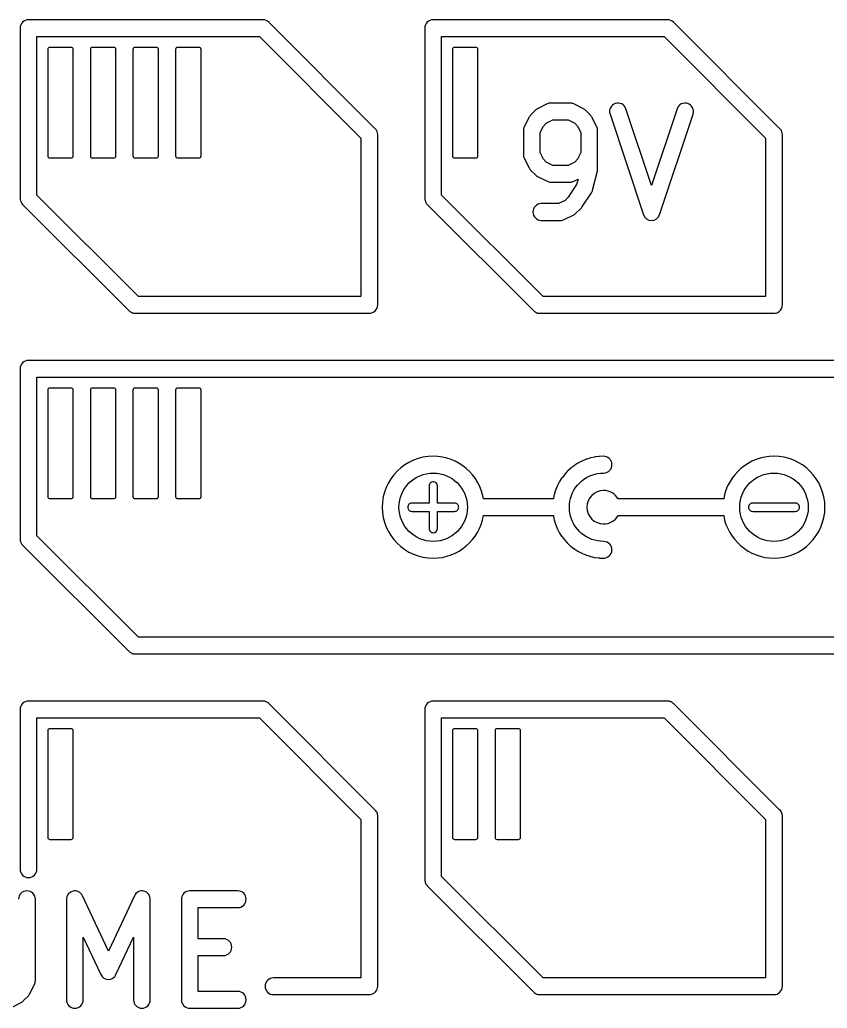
# Model space of a CAD drawing. Header units: millimetres. Extents: x 3 to 62, y 3 to 113.
# Drawn here: x 15.06 to 39.14, y 83.68 to 113.16 of the extents above; entities that cross this region are included whole.
import ezdxf

# ---------------------------------------------------------------- set-up
doc = ezdxf.new("R2010")
doc.units = ezdxf.units.MM
doc.layers.add('Layer_1', color=7, linetype='CONTINUOUS')

msp = doc.modelspace()

# ---------------------------------------------------------------- linework, layer by layer
at = {"layer": 'Layer_1', "color": 7}
for points in [[(15.075747, 112.907471), (15.075747, 107.827168), (15.07625, 107.819933)], [(22.310425, 113.157068), (15.325857, 113.157068), (15.325328, 113.157068), (15.325328, 113.157068)], [(25.662163, 109.909209), (22.487167, 113.084205)], [(27.140626, 112.907471), (27.140626, 107.827168)], [(34.375304, 113.157068), (27.390736, 113.157068), (27.390736, 113.157068)], [(37.727042, 109.909209), (34.552046, 113.084205)], [(16.595776, 112.335012), (15.960671, 112.335012)], [(17.865986, 112.335012), (17.230881, 112.335012)], [(19.135667, 112.335012), (18.500562, 112.335012)], [(20.405877, 112.335012), (19.770772, 112.335012)], [(28.660655, 112.335012), (28.02555, 112.335012)], [(15.89815, 112.272483), (15.89815, 109.097488)], [(16.658297, 109.097488), (16.658297, 112.272483)], [(17.16836, 112.272483), (17.16836, 109.097488)], [(17.928507, 109.097488), (17.928507, 112.272483)], [(18.438041, 112.272483), (18.438041, 109.097488)], [(19.198215, 109.097488), (19.198215, 112.272483)], [(19.708251, 112.272483), (19.708251, 109.097488)], [(20.468398, 109.097488), (20.468398, 112.272483)], [(27.963029, 112.272483), (27.963029, 109.097488)], [(28.723203, 109.097488), (28.723203, 112.272483)], [(30.787665, 110.646228), (30.501888, 110.503602)], [(31.470739, 110.672583), (30.899292, 110.672583)], [(31.868142, 110.503602), (31.582366, 110.646228)], [(30.436775, 110.456576), (30.293635, 110.313432)], [(32.075866, 110.313432), (31.933256, 110.456576)], [(32.661971, 110.343922), (33.661909, 107.343592)], [(34.661848, 110.502051), (33.899108, 108.213305), (33.136341, 110.502051)], [(34.13628, 107.343592), (35.136218, 110.343922)], [(30.247122, 110.248837), (30.104511, 109.963067)], [(32.265519, 109.963067), (32.122909, 110.248837)], [(25.735532, 104.652172), (25.735532, 104.652688), (25.735532, 109.732475)], [(30.078053, 109.851446), (30.078053, 109.137278)], [(32.292401, 108.708364), (32.292401, 109.851446)], [(37.800411, 104.652172), (37.800411, 104.652688), (37.800411, 109.732475)], [(15.960671, 109.034959), (16.595776, 109.034959)], [(17.230881, 109.034959), (17.865986, 109.034959)], [(18.500562, 109.034959), (19.135667, 109.034959)], [(19.770772, 109.034959), (20.405877, 109.034959)], [(28.02555, 109.034959), (28.660655, 109.034959)], [(30.104511, 109.025141), (30.247122, 108.73937)], [(30.294164, 108.674775), (30.436775, 108.531631)], [(30.501888, 108.485123), (30.787135, 108.341979)], [(32.141589, 108.076362), (32.284728, 108.647903)], [(31.582445, 108.341979), (31.708546, 108.405024), (31.667191, 108.23966), (31.419145, 107.86759), (31.322519, 107.770955), (31.126146, 107.67277), (30.613516, 107.67277)], [(30.899292, 108.315624), (31.470818, 108.315624)], [(31.821708, 107.569934), (32.107484, 107.998331)], [(15.078314, 107.794612), (15.078314, 107.794095)], [(15.148587, 107.650434), (18.323583, 104.475438)], [(27.174731, 107.702628), (27.174731, 107.702111)], [(27.213995, 107.650434), (30.388991, 104.475438)], [(31.296669, 107.199415), (31.582445, 107.342041)], [(31.647559, 107.389067), (31.790699, 107.531694)], [(30.613516, 107.17306), (31.185042, 107.17306)], [(18.404201, 104.422212), (18.405233, 104.421695)], [(18.500324, 104.402575), (25.485421, 104.402575)], [(30.528003, 104.405675), (30.533162, 104.404642), (30.535226, 104.404642)], [(30.578644, 104.402575), (37.5503, 104.402575)], [(46.440712, 102.997494), (15.325857, 102.997494), (15.325328, 102.997494), (15.325328, 102.997494)], [(15.075747, 102.747381), (15.075747, 97.667077)], [(15.89815, 102.112393), (15.89815, 98.937397)], [(16.595776, 102.174921), (15.960671, 102.174921)], [(16.658297, 98.937397), (16.658297, 102.112393)], [(17.16836, 102.112393), (17.16836, 98.937397)], [(17.865986, 102.174921), (17.230881, 102.174921)], [(17.928507, 98.937397), (17.928507, 102.112393)], [(18.438041, 102.112393), (18.438041, 98.937397)], [(19.135667, 102.174921), (18.500562, 102.174921)], [(19.198215, 98.937397), (19.198215, 102.112393)], [(19.708251, 102.112393), (19.708251, 98.937397)], [(20.405877, 102.174921), (19.770772, 102.174921)], [(20.468398, 98.937397), (20.468398, 102.112393)], [(31.818877, 99.992514), (31.720187, 99.941354)], [(31.941352, 100.04419), (31.839038, 100.002332)], [(32.066923, 100.085014), (31.960984, 100.051425)], [(32.196622, 100.11447), (32.088619, 100.090699)], [(32.32685, 100.133073), (32.217312, 100.118604)], [(32.45967, 100.139791), (32.349075, 100.134623)], [(31.388427, 99.686589), (31.31347, 99.604941)], [(31.486084, 99.77754), (31.404434, 99.702609)], [(31.58996, 99.858155), (31.502092, 99.790976)], [(31.70209, 99.930502), (31.60856, 99.871074)], [(31.149667, 99.37033), (31.098523, 99.272145)], [(31.219438, 99.482468), (31.160012, 99.388934)], [(31.300056, 99.588404), (31.232349, 99.500555)], [(32.481366, 97.599381), (32.381645, 97.604032), (32.293274, 97.615401), (32.206967, 97.634521), (32.121692, 97.661909), (32.039539, 97.695499), (31.960482, 97.73684), (31.885552, 97.784382), (31.814749, 97.838643), (31.749106, 97.898587), (31.689681, 97.964216), (31.634912, 98.035013), (31.587367, 98.109943), (31.546039, 98.189008), (31.512437, 98.271174), (31.485555, 98.355923), (31.466955, 98.442739), (31.455075, 98.531106), (31.450948, 98.619989), (31.455075, 98.708872), (31.466955, 98.796723), (31.485555, 98.883539), (31.512437, 98.968805), (31.546039, 99.05097), (31.587367, 99.129518), (31.634912, 99.204966), (31.689681, 99.275245), (31.749106, 99.340874), (31.814749, 99.400819), (31.885552, 99.455079), (31.960482, 99.503138), (32.039539, 99.543963), (32.121692, 99.578069), (32.206967, 99.604941), (32.293274, 99.624061), (32.381645, 99.635947), (32.481366, 99.640081)], [(27.265668, 99.254575), (27.265668, 98.745046), (26.755631, 98.745046)], [(28.025312, 98.745046), (27.515276, 98.745046), (27.515276, 99.254575)], [(31.039601, 99.129518), (31.005998, 99.024099)], [(31.088681, 99.251991), (31.046824, 99.149155)], [(15.960671, 98.874869), (16.595776, 98.874869)], [(17.230881, 98.874869), (17.865986, 98.874869)], [(18.500562, 98.874869), (19.135667, 98.874869)], [(19.770772, 98.874869), (20.405877, 98.874869)], [(30.972423, 98.873203), (30.971894, 98.869586), (28.890366, 98.869586)], [(30.999807, 99.002394), (30.976048, 98.893874)], [(36.051173, 98.869586), (32.902529, 98.869586)], [(26.755631, 98.494933), (27.265668, 98.494933), (27.265668, 97.984887)], [(27.515276, 97.984887), (27.515276, 98.494933), (28.025312, 98.494933)], [(38.185643, 98.745161), (36.915962, 98.745161)], [(36.915962, 98.495047), (38.185643, 98.495047)], [(28.889864, 98.369876), (30.971894, 98.369876), (30.972423, 98.366258)], [(30.976048, 98.345588), (30.999807, 98.237584)], [(31.005998, 98.215363), (31.039601, 98.109943)], [(32.902027, 98.369876), (36.051702, 98.369876)], [(31.046824, 98.090307), (31.088681, 97.987987)], [(31.098523, 97.967317), (31.149667, 97.869132)], [(31.160012, 97.850528), (31.219438, 97.756994)], [(31.232349, 97.738907), (31.300056, 97.651057)], [(31.31347, 97.635038), (31.388427, 97.553389)], [(15.09485, 97.572509), (15.09485, 97.571992)], [(15.148587, 97.490344), (18.323583, 94.315348)], [(31.404434, 97.536853), (31.486084, 97.462439)], [(31.502092, 97.449003), (31.58996, 97.381307)], [(31.60856, 97.368388), (31.70209, 97.30896)], [(31.720187, 97.298624), (31.818877, 97.246948)], [(31.839038, 97.237646), (31.941352, 97.195272)], [(31.960984, 97.188037), (32.066923, 97.154964)], [(32.088619, 97.148763), (32.196622, 97.124992)], [(32.217312, 97.121374), (32.32685, 97.106905)], [(32.349075, 97.104838), (32.45967, 97.100187)], [(18.404201, 94.262121), (18.405233, 94.261604)], [(18.500324, 94.242484), (49.615708, 94.242484)], [(15.075747, 92.58729), (15.075747, 87.824796)], [(22.310425, 92.837404), (15.325857, 92.837404), (15.325328, 92.837404), (15.325328, 92.837404)], [(22.345059, 92.835337), (22.343498, 92.835337)], [(22.378635, 92.828102), (22.378132, 92.828102)], [(25.662163, 89.589027), (22.494919, 92.756788)], [(27.140626, 92.58729), (27.140626, 87.507503)], [(34.375304, 92.837404), (27.390736, 92.837404), (27.390736, 92.837404)], [(37.719792, 89.596262), (34.561862, 92.754205), (34.559798, 92.756788)], [(15.575439, 87.824796), (15.575439, 92.337176), (22.207079, 92.337176), (25.235311, 89.308941), (25.235311, 84.582104), (22.628242, 84.582104)], [(16.595776, 92.014831), (15.960671, 92.014831)], [(28.660655, 92.014831), (28.02555, 92.014831)], [(29.930865, 92.014831), (29.29576, 92.014831)], [(15.89815, 91.952302), (15.89815, 88.777306)], [(16.658297, 88.777306), (16.658297, 91.952302)], [(27.963029, 91.952302), (27.963029, 88.777306)], [(28.723203, 88.777306), (28.723203, 91.952302)], [(29.233239, 91.952302), (29.233239, 88.777306)], [(29.993386, 88.777306), (29.993386, 91.952302)], [(25.727277, 89.47689), (25.726245, 89.480507)], [(25.735532, 84.332507), (25.735532, 89.412294)], [(37.791626, 89.478956), (37.791124, 89.480507)], [(37.800411, 84.332507), (37.800411, 89.412294)], [(15.960671, 88.714778), (16.595776, 88.714778)], [(28.02555, 88.714778), (28.660655, 88.714778)], [(29.29576, 88.714778), (29.930865, 88.714778)], [(27.149913, 87.440841), (27.150442, 87.43929)], [(27.17317, 87.385547), (27.175234, 87.38193)], [(27.192299, 87.356608), (27.192802, 87.355058)], [(27.213995, 87.33077), (30.388991, 84.155774)], [(18.479898, 87.033746), (17.706311, 85.376485), (16.933226, 87.033746)], [(21.56319, 87.177808), (20.134865, 87.177808), (20.134865, 87.177808)], [(15.528422, 84.499422), (15.528422, 86.927694)], [(16.456765, 86.927809), (16.456765, 83.927996)], [(18.956359, 83.927996), (18.956359, 86.927809)], [(19.884728, 86.927694), (19.884728, 85.499876), (19.884728, 85.499359), (19.884728, 83.927881)], [(21.134777, 85.749473), (20.384975, 85.749473), (20.384975, 86.67758), (21.56319, 86.67758)], [(16.956482, 83.927996), (16.956482, 85.800748), (17.47996, 84.679371)], [(17.933164, 84.679371), (18.456642, 85.800748), (18.456642, 83.927996)], [(21.56319, 84.177478), (20.384975, 84.177478), (20.384975, 85.249246), (21.134777, 85.249246)], [(15.358401, 84.101514), (15.501541, 84.387284)], [(15.168748, 83.893775), (15.311887, 84.036918)], [(22.628242, 84.082394), (25.485421, 84.082394)], [(30.531628, 84.084977), (30.533162, 84.084977)], [(30.565732, 84.082394), (37.5503, 84.082394)], [(14.817858, 83.704122), (15.103634, 83.846749)], [(20.134865, 83.677768), (21.56319, 83.677768)]]:
    msp.add_lwpolyline(points, dxfattribs=at)
for points in [[(15.575439, 112.657358), (22.207079, 112.657358), (25.235311, 109.629123), (25.235311, 104.902285), (18.60367, 104.902285), (15.575439, 107.93052), (15.575439, 112.657358)], [(27.640318, 112.657358), (34.271958, 112.657358), (37.300719, 109.628606), (37.300719, 104.902285), (30.669078, 104.902285), (27.640318, 107.931037), (27.640318, 112.657358)], [(32.820085, 110.660181)], [(30.958188, 110.172873), (31.411922, 110.172873), (31.608269, 110.074688), (31.693544, 109.988905), (31.79226, 109.792018), (31.79226, 109.196189), (31.694073, 108.999302), (31.608269, 108.914036), (31.411922, 108.815335), (30.958188, 108.815335), (30.761815, 108.914036), (30.676037, 108.999302), (30.57785, 109.196189), (30.57785, 109.792535), (30.676566, 109.988905), (30.761815, 110.074688)], [(15.575439, 102.497267), (46.337366, 102.497267), (49.365598, 99.469032), (49.365598, 94.742195), (18.6042, 94.742195), (15.575439, 97.770946), (15.575439, 102.497267)], [(27.390736, 100.139791)], [(37.5503, 100.139791)], [(27.390736, 99.640081)], [(27.390736, 99.379632)], [(37.5503, 99.640081)], [(27.640318, 92.337176), (34.271958, 92.337176), (37.300719, 89.308424), (37.300719, 84.582104), (30.669608, 84.582104), (27.640318, 87.611372), (27.640318, 92.337176)], [(16.652635, 87.171722)]]:
    msp.add_lwpolyline(points, close=True, dxfattribs=at)
for points in [[(15.325328, 113.157068), (15.187578, 113.156838), (15.075968, 113.045222), (15.075747, 112.907471)], [(22.487167, 113.084205), (22.440233, 113.130948), (22.376666, 113.157154), (22.310425, 113.157068)], [(27.390736, 113.157068), (27.252779, 113.15713), (27.140848, 113.045428), (27.140626, 112.907471)], [(34.552046, 113.084205), (34.505111, 113.130948), (34.441545, 113.157154), (34.375304, 113.157068)], [(15.960671, 112.335012), (15.926143, 112.33502), (15.89815, 112.307019), (15.89815, 112.272483)], [(16.658297, 112.272483), (16.658297, 112.307019), (16.630305, 112.33502), (16.595776, 112.335012)], [(17.230881, 112.335012), (17.196353, 112.33502), (17.16836, 112.307019), (17.16836, 112.272483)], [(17.928507, 112.272483), (17.928507, 112.307019), (17.900515, 112.33502), (17.865986, 112.335012)], [(18.500562, 112.335012), (18.466034, 112.33502), (18.438041, 112.307019), (18.438041, 112.272483)], [(19.198215, 112.272483), (19.198215, 112.30703), (19.170222, 112.335035), (19.135667, 112.335012)], [(19.770772, 112.335012), (19.736244, 112.33502), (19.708251, 112.307019), (19.708251, 112.272483)], [(20.468398, 112.272483), (20.468398, 112.307019), (20.440406, 112.33502), (20.405877, 112.335012)], [(28.02555, 112.335012), (27.991022, 112.33502), (27.963029, 112.307019), (27.963029, 112.272483)], [(28.723203, 112.272483), (28.723203, 112.30703), (28.69521, 112.335035), (28.660655, 112.335012)], [(30.899292, 110.672583), (30.860543, 110.672567), (30.822329, 110.663545), (30.787665, 110.646228)], [(31.582366, 110.646228), (31.547702, 110.663545), (31.509487, 110.672567), (31.470739, 110.672583)], [(32.820085, 110.660181), (32.757176, 110.639215), (32.705174, 110.594114), (32.675521, 110.534802)], [(33.010968, 110.646624), (32.951656, 110.67628), (32.882993, 110.681156), (32.820085, 110.660181)], [(33.136341, 110.502051), (33.115378, 110.564962), (33.070279, 110.616968), (33.010968, 110.646624)], [(34.787221, 110.646624), (34.72791, 110.616968), (34.682811, 110.564962), (34.661848, 110.502051)], [(34.978104, 110.660181), (34.915196, 110.681156), (34.846533, 110.67628), (34.787221, 110.646624)], [(35.122668, 110.534802), (35.093015, 110.594114), (35.041013, 110.639215), (34.978104, 110.660181)], [(30.293635, 110.313432), (30.274781, 110.294523), (30.259077, 110.272715), (30.247122, 110.248837)], [(30.501888, 110.503602), (30.477791, 110.491538), (30.455803, 110.475658), (30.436775, 110.456576)], [(31.933256, 110.456576), (31.914228, 110.475658), (31.892239, 110.491538), (31.868142, 110.503602)], [(32.122909, 110.248837), (32.110793, 110.272752), (32.094909, 110.294562), (32.075866, 110.313432)], [(32.675521, 110.534802), (32.645868, 110.47549), (32.640993, 110.406827), (32.661971, 110.343922)], [(35.136218, 110.343922), (35.157196, 110.406827), (35.152321, 110.47549), (35.122668, 110.534802)], [(30.104511, 109.963067), (30.08716, 109.928413), (30.078102, 109.8902), (30.078053, 109.851446)], [(32.292401, 109.851446), (32.29222, 109.890234), (32.283017, 109.928449), (32.265519, 109.963067)], [(25.683859, 109.884921), (25.677162, 109.89348), (25.669915, 109.901593), (25.662163, 109.909209)], [(25.735532, 109.732475), (25.735585, 109.787598), (25.717418, 109.841192), (25.683859, 109.884921)], [(37.748737, 109.884921), (37.742041, 109.89348), (37.734794, 109.901593), (37.727042, 109.909209)], [(37.800411, 109.732475), (37.800464, 109.787598), (37.782297, 109.841192), (37.748737, 109.884921)], [(15.89815, 109.097488), (15.89815, 109.062952), (15.926143, 109.034951), (15.960671, 109.034959)], [(16.595776, 109.034959), (16.630305, 109.034951), (16.658297, 109.062952), (16.658297, 109.097488)], [(17.16836, 109.097488), (17.16836, 109.062952), (17.196353, 109.034951), (17.230881, 109.034959)], [(17.865986, 109.034959), (17.900515, 109.034951), (17.928507, 109.062952), (17.928507, 109.097488)], [(18.438041, 109.097488), (18.438041, 109.062952), (18.466034, 109.034951), (18.500562, 109.034959)], [(19.135667, 109.034959), (19.170222, 109.034936), (19.198215, 109.062942), (19.198215, 109.097488)], [(19.708251, 109.097488), (19.708251, 109.062952), (19.736244, 109.034951), (19.770772, 109.034959)], [(20.405877, 109.034959), (20.440406, 109.034951), (20.468398, 109.062952), (20.468398, 109.097488)], [(27.963029, 109.097488), (27.963029, 109.062952), (27.991022, 109.034951), (28.02555, 109.034959)], [(28.660655, 109.034959), (28.69521, 109.034936), (28.723203, 109.062942), (28.723203, 109.097488)], [(30.078053, 109.137278), (30.078022, 109.098349), (30.087082, 109.05995), (30.104511, 109.025141)], [(30.247122, 108.73937), (30.259238, 108.715456), (30.275122, 108.693645), (30.294164, 108.674775)], [(30.436775, 108.531631), (30.455842, 108.512733), (30.477828, 108.497029), (30.501888, 108.485123)], [(32.284728, 108.647903), (32.289742, 108.667669), (32.292319, 108.687973), (32.292401, 108.708364)], [(30.787135, 108.341979), (30.82196, 108.324583), (30.860365, 108.315558), (30.899292, 108.315624)], [(31.470818, 108.315624), (31.509567, 108.315641), (31.547781, 108.324663), (31.582445, 108.341979)], [(32.107484, 107.998331), (32.123231, 108.0222), (32.134766, 108.048593), (32.141589, 108.076362)], [(15.07625, 107.819933), (15.076508, 107.811463), (15.077197, 107.803012), (15.078314, 107.794612)], [(15.078314, 107.794095), (15.085376, 107.739805), (15.110064, 107.689335), (15.148587, 107.650434)], [(27.140626, 107.827168), (27.140892, 107.783384), (27.152653, 107.740438), (27.174731, 107.702628)], [(27.174731, 107.702111), (27.180167, 107.692773), (27.186204, 107.683796), (27.192802, 107.675239)], [(27.192802, 107.675239), (27.199319, 107.666518), (27.206398, 107.658232), (27.213995, 107.650434)], [(30.613516, 107.67277), (30.547173, 107.6728), (30.483539, 107.646458), (30.436628, 107.599546)], [(30.436628, 107.599546), (30.389716, 107.552634), (30.363375, 107.489), (30.363406, 107.422657)], [(30.363406, 107.422657), (30.363628, 107.2847), (30.475559, 107.172998), (30.613516, 107.17306)], [(31.582445, 107.342041), (31.606543, 107.354105), (31.628531, 107.369985), (31.647559, 107.389067)], [(31.790699, 107.531694), (31.802268, 107.543389), (31.812655, 107.556198), (31.821708, 107.569934)], [(33.661909, 107.343592), (33.695949, 107.241509), (33.791486, 107.172657), (33.899095, 107.172657)], [(33.899095, 107.172657), (34.006703, 107.172657), (34.10224, 107.241509), (34.13628, 107.343592)], [(31.185042, 107.17306), (31.223791, 107.173076), (31.262005, 107.182098), (31.296669, 107.199415)], [(25.485421, 104.402575), (25.623378, 104.402513), (25.73531, 104.514215), (25.735532, 104.652172)], [(37.792156, 104.587576), (37.797712, 104.608656), (37.800487, 104.630372), (37.800411, 104.652172)], [(18.323583, 104.475438), (18.346739, 104.452623), (18.374123, 104.434544), (18.404201, 104.422212)], [(18.405233, 104.421695), (18.422539, 104.414709), (18.440572, 104.409682), (18.458996, 104.406709)], [(18.458996, 104.406709), (18.463961, 104.405696), (18.468955, 104.404834), (18.473972, 104.404125)], [(18.473972, 104.404125), (18.478952, 104.403631), (18.483946, 104.403286), (18.488947, 104.403092)], [(18.488947, 104.403092), (18.492735, 104.402833), (18.496528, 104.402661), (18.500324, 104.402575)], [(30.388991, 104.475438), (30.396793, 104.467843), (30.405084, 104.460765), (30.413809, 104.454251)], [(30.413809, 104.454251), (30.422531, 104.447629), (30.431679, 104.441587), (30.441193, 104.436164)], [(30.441193, 104.436164), (30.448571, 104.431992), (30.456157, 104.428197), (30.463921, 104.424796)], [(30.463921, 104.424796), (30.466659, 104.42354), (30.46942, 104.422334), (30.472202, 104.421178)], [(30.472202, 104.421178), (30.481633, 104.417319), (30.49129, 104.41404), (30.501121, 104.41136)], [(30.501121, 104.41136), (30.509971, 104.408974), (30.518945, 104.407076), (30.528003, 104.405675)], [(30.535226, 104.404642), (30.543976, 104.403488), (30.552782, 104.402798), (30.561605, 104.402575)], [(30.561605, 104.402575), (30.567283, 104.402381), (30.572966, 104.402381), (30.578644, 104.402575)], [(37.5503, 104.402575), (37.561358, 104.402532), (37.572407, 104.403222), (37.583373, 104.404642)], [(37.583373, 104.404642), (37.671715, 104.416385), (37.747125, 104.474268), (37.781308, 104.55657)], [(37.781308, 104.55657), (37.785599, 104.566657), (37.789223, 104.577014), (37.792156, 104.587576)], [(15.325328, 102.997494), (15.187376, 102.997264), (15.075684, 102.885333), (15.075747, 102.747381)], [(15.960671, 102.174921), (15.926143, 102.17493), (15.89815, 102.146929), (15.89815, 102.112393)], [(16.658297, 102.112393), (16.658297, 102.146929), (16.630305, 102.17493), (16.595776, 102.174921)], [(17.230881, 102.174921), (17.196353, 102.17493), (17.16836, 102.146929), (17.16836, 102.112393)], [(17.928507, 102.112393), (17.928507, 102.146929), (17.900515, 102.17493), (17.865986, 102.174921)], [(18.500562, 102.174921), (18.466034, 102.17493), (18.438041, 102.146929), (18.438041, 102.112393)], [(19.198215, 102.112393), (19.198215, 102.146939), (19.170222, 102.174944), (19.135667, 102.174921)], [(19.770772, 102.174921), (19.736244, 102.17493), (19.708251, 102.146929), (19.708251, 102.112393)], [(20.468398, 102.112393), (20.468398, 102.146929), (20.440406, 102.17493), (20.405877, 102.174921)], [(27.390736, 100.139791), (26.554575, 100.139791), (25.870416, 99.456152), (25.870416, 98.619989)], [(28.890366, 98.869586), (28.77051, 99.588018), (28.14194, 100.139791), (27.390736, 100.139791)], [(31.720187, 99.941354), (31.714005, 99.937993), (31.707967, 99.934372), (31.70209, 99.930502)], [(31.839038, 100.002332), (31.832174, 99.999362), (31.825447, 99.996086), (31.818877, 99.992514)], [(31.960984, 100.051425), (31.954342, 100.049288), (31.947793, 100.046874), (31.941352, 100.04419)], [(32.088619, 100.090699), (32.081306, 100.089129), (32.074067, 100.087233), (32.066923, 100.085014)], [(32.217312, 100.118604), (32.21036, 100.117517), (32.203458, 100.116138), (32.196622, 100.11447)], [(32.349075, 100.134623), (32.341647, 100.134437), (32.334231, 100.13392), (32.32685, 100.133073)], [(32.639474, 100.074128), (32.590624, 100.119003), (32.525943, 100.142624), (32.45967, 100.139791)], [(32.720126, 99.90053), (32.717337, 99.966804), (32.688324, 100.029253), (32.639474, 100.074128)], [(37.5503, 100.139791), (36.799123, 100.139791), (36.171056, 99.588018), (36.051173, 98.869586)], [(39.070621, 98.619989), (39.070621, 99.456152), (38.386462, 100.139791), (37.5503, 100.139791)], [(31.404434, 99.702609), (31.398859, 99.697514), (31.393518, 99.692168), (31.388427, 99.686589)], [(31.502092, 99.790976), (31.496571, 99.786722), (31.49123, 99.78224), (31.486084, 99.77754)], [(31.60856, 99.871074), (31.602168, 99.867051), (31.595961, 99.86274), (31.58996, 99.858155)], [(32.481366, 99.640081), (32.619179, 99.646156), (32.726026, 99.76271), (32.720126, 99.90053)], [(26.370637, 98.619989), (26.370637, 99.185397), (26.825349, 99.640081), (27.390736, 99.640081)], [(27.390736, 99.379632), (27.357563, 99.37965), (27.325742, 99.366481), (27.302284, 99.343024)], [(27.390736, 99.640081), (27.956124, 99.640081), (28.410307, 99.185397), (28.410307, 98.619989)], [(27.515276, 99.254575), (27.515308, 99.323453), (27.459614, 99.379378), (27.390736, 99.379632)], [(31.160012, 99.388934), (31.156301, 99.382882), (31.15285, 99.376675), (31.149667, 99.37033)], [(31.232349, 99.500555), (31.227779, 99.49472), (31.223471, 99.488685), (31.219438, 99.482468)], [(31.31347, 99.604941), (31.308766, 99.599622), (31.304291, 99.594104), (31.300056, 99.588404)], [(36.53073, 98.619989), (36.53073, 99.185397), (36.984913, 99.640081), (37.5503, 99.640081)], [(37.5503, 99.640081), (38.115714, 99.640081), (38.5704, 99.185397), (38.5704, 98.619989)], [(27.302284, 99.343024), (27.278825, 99.319568), (27.265653, 99.287749), (27.265668, 99.254575)], [(31.046824, 99.149155), (31.044143, 99.142713), (31.041733, 99.136162), (31.039601, 99.129518)], [(31.098523, 99.272145), (31.094943, 99.265578), (31.091658, 99.258853), (31.088681, 99.251991)], [(32.470518, 99.1197), (32.197231, 99.1197), (31.9708, 98.893251), (31.9708, 98.619989)], [(32.902529, 98.869586), (32.815402, 99.018417), (32.653292, 99.1197), (32.470518, 99.1197)], [(15.89815, 98.937397), (15.89815, 98.902861), (15.926143, 98.87486), (15.960671, 98.874869)], [(16.595776, 98.874869), (16.630305, 98.87486), (16.658297, 98.902861), (16.658297, 98.937397)], [(17.16836, 98.937397), (17.16836, 98.902861), (17.196353, 98.87486), (17.230881, 98.874869)], [(17.865986, 98.874869), (17.900515, 98.87486), (17.928507, 98.902861), (17.928507, 98.937397)], [(18.438041, 98.937397), (18.438041, 98.902861), (18.466034, 98.87486), (18.500562, 98.874869)], [(19.135667, 98.874869), (19.170222, 98.874846), (19.198215, 98.902851), (19.198215, 98.937397)], [(19.708251, 98.937397), (19.708251, 98.902861), (19.736244, 98.87486), (19.770772, 98.874869)], [(20.405877, 98.874869), (20.440406, 98.87486), (20.468398, 98.902861), (20.468398, 98.937397)], [(30.976048, 98.893874), (30.974551, 98.887038), (30.973341, 98.880141), (30.972423, 98.873203)], [(31.005998, 99.024099), (31.003609, 99.016961), (31.001543, 99.009719), (30.999807, 99.002394)], [(25.870416, 98.619989), (25.870416, 97.783827), (26.554575, 97.09967), (27.390736, 97.09967)], [(27.390736, 97.599898), (26.825349, 97.599898), (26.370637, 98.054581), (26.370637, 98.619989)], [(26.667179, 98.708439), (26.64372, 98.684982), (26.630548, 98.653163), (26.630563, 98.619989)], [(26.630563, 98.619989), (26.630548, 98.586816), (26.64372, 98.554996), (26.667179, 98.53154)], [(26.755631, 98.745046), (26.722458, 98.745064), (26.690637, 98.731895), (26.667179, 98.708439)], [(26.667179, 98.53154), (26.690637, 98.508084), (26.722458, 98.494914), (26.755631, 98.494933)], [(28.410307, 98.619989), (28.410201, 98.054667), (27.956044, 97.599898), (27.390736, 97.599898)], [(28.113765, 98.708439), (28.090306, 98.731895), (28.058486, 98.745064), (28.025312, 98.745046)], [(28.025312, 98.494933), (28.058486, 98.494914), (28.090306, 98.508084), (28.113765, 98.53154)], [(28.150381, 98.619989), (28.150396, 98.653163), (28.137223, 98.684982), (28.113765, 98.708439)], [(28.113765, 98.53154), (28.137223, 98.554996), (28.150396, 98.586816), (28.150381, 98.619989)], [(31.9708, 98.619989), (31.9708, 98.346728), (32.197231, 98.119762), (32.470518, 98.119762)], [(37.5503, 97.599898), (36.984966, 97.599898), (36.530835, 98.054667), (36.53073, 98.619989)], [(36.82751, 98.708553), (36.804051, 98.685097), (36.790879, 98.653278), (36.790894, 98.620104)], [(36.790894, 98.620104), (36.790879, 98.58693), (36.804051, 98.555111), (36.82751, 98.531655)], [(36.915962, 98.745161), (36.882789, 98.745179), (36.850968, 98.73201), (36.82751, 98.708553)], [(36.82751, 98.531655), (36.850968, 98.508199), (36.882789, 98.495029), (36.915962, 98.495047)], [(37.5503, 97.09967), (38.386462, 97.09967), (39.070621, 97.783827), (39.070621, 98.619989)], [(38.5704, 98.619989), (38.5704, 98.054581), (38.115714, 97.599898), (37.5503, 97.599898)], [(38.274096, 98.708553), (38.250638, 98.73201), (38.218817, 98.745179), (38.185643, 98.745161)], [(38.185643, 98.495047), (38.218817, 98.495029), (38.250638, 98.508199), (38.274096, 98.531655)], [(38.310712, 98.620104), (38.310727, 98.653278), (38.297555, 98.685097), (38.274096, 98.708553)], [(38.274096, 98.531655), (38.297555, 98.555111), (38.310727, 98.58693), (38.310712, 98.620104)], [(27.390736, 97.09967), (28.141755, 97.09967), (28.769769, 97.651604), (28.889864, 98.369876)], [(30.972423, 98.366258), (30.973341, 98.35932), (30.974551, 98.352424), (30.976048, 98.345588)], [(30.999807, 98.237584), (31.001528, 98.230086), (31.003594, 98.222671), (31.005998, 98.215363)], [(32.470518, 98.119762), (32.653133, 98.119762), (32.81482, 98.221101), (32.902027, 98.369876)], [(36.051702, 98.369876), (36.171796, 97.651604), (36.799308, 97.09967), (37.5503, 97.09967)], [(27.265668, 97.984887), (27.265653, 97.951713), (27.278825, 97.919894), (27.302284, 97.896437)], [(27.302284, 97.896437), (27.325742, 97.872981), (27.357563, 97.859812), (27.390736, 97.85983)], [(27.390736, 97.85983), (27.459614, 97.860084), (27.515307, 97.916008), (27.515276, 97.984887)], [(31.039601, 98.109943), (31.041733, 98.1033), (31.044143, 98.096748), (31.046824, 98.090307)], [(31.088681, 97.987987), (31.091644, 97.98095), (31.094928, 97.974053), (31.098523, 97.967317)], [(15.075747, 97.667077), (15.075914, 97.634613), (15.082403, 97.602492), (15.09485, 97.572509)], [(31.149667, 97.869132), (31.15285, 97.862786), (31.156301, 97.85658), (31.160012, 97.850528)], [(31.219438, 97.756994), (31.223471, 97.750777), (31.227779, 97.744742), (31.232349, 97.738907)], [(31.300056, 97.651057), (31.304302, 97.645533), (31.308778, 97.640188), (31.31347, 97.635038)], [(32.720126, 97.338932), (32.726026, 97.476752), (32.619179, 97.593305), (32.481366, 97.599381)], [(15.09485, 97.571992), (15.107215, 97.541505), (15.125477, 97.513759), (15.148587, 97.490344)], [(31.388427, 97.553389), (31.393506, 97.547634), (31.398847, 97.542116), (31.404434, 97.536853)], [(31.486084, 97.462439), (31.49123, 97.457739), (31.496571, 97.453256), (31.502092, 97.449003)], [(31.58996, 97.381307), (31.595961, 97.376722), (31.602168, 97.372411), (31.60856, 97.368388)], [(31.70209, 97.30896), (31.707976, 97.305265), (31.714014, 97.301817), (31.720187, 97.298624)], [(32.45967, 97.100187), (32.597487, 97.094283), (32.714042, 97.201123), (32.720126, 97.338932)], [(31.818877, 97.246948), (31.825456, 97.243551), (31.832183, 97.240447), (31.839038, 97.237646)], [(31.941352, 97.195272), (31.947793, 97.192587), (31.954342, 97.190174), (31.960984, 97.188037)], [(32.066923, 97.154964), (32.074058, 97.152572), (32.081298, 97.150503), (32.088619, 97.148763)], [(32.196622, 97.124992), (32.203465, 97.123497), (32.210368, 97.12229), (32.217312, 97.121374)], [(32.32685, 97.106905), (32.334224, 97.105886), (32.341639, 97.105196), (32.349075, 97.104838)], [(18.323583, 94.315348), (18.346739, 94.292533), (18.374123, 94.274453), (18.404201, 94.262121)], [(18.405233, 94.261604), (18.422539, 94.254618), (18.440572, 94.249591), (18.458996, 94.246618)], [(18.458996, 94.246618), (18.463961, 94.245605), (18.468955, 94.244744), (18.473972, 94.244034)], [(18.473972, 94.244034), (18.478952, 94.24354), (18.483946, 94.243195), (18.488947, 94.243001)], [(18.488947, 94.243001), (18.492735, 94.242742), (18.496528, 94.24257), (18.500324, 94.242484)], [(15.325328, 92.837404), (15.187376, 92.837173), (15.075684, 92.725242), (15.075747, 92.58729)], [(22.343498, 92.835337), (22.332532, 92.836756), (22.321483, 92.837447), (22.310425, 92.837404)], [(22.378132, 92.828102), (22.367284, 92.831258), (22.356234, 92.833675), (22.345059, 92.835337)], [(22.406548, 92.818283), (22.397446, 92.822105), (22.388125, 92.825383), (22.378635, 92.828102)], [(22.494919, 92.756788), (22.470278, 92.783462), (22.440122, 92.804446), (22.406548, 92.818283)], [(27.213848, 92.764179), (27.166937, 92.717268), (27.140596, 92.653633), (27.140626, 92.58729)], [(27.390736, 92.837404), (27.324393, 92.837433), (27.260759, 92.811091), (27.213848, 92.764179)], [(34.423882, 92.832236), (34.407897, 92.83554), (34.391627, 92.837271), (34.375304, 92.837404)], [(34.443011, 92.828102), (34.436691, 92.829729), (34.43031, 92.831108), (34.423882, 92.832236)], [(34.471427, 92.818283), (34.462161, 92.822123), (34.452671, 92.825402), (34.443011, 92.828102)], [(34.500373, 92.803814), (34.491047, 92.809257), (34.481378, 92.81409), (34.471427, 92.818283)], [(34.522598, 92.789345), (34.51545, 92.794558), (34.508032, 92.799388), (34.500373, 92.803814)], [(34.529821, 92.784177), (34.527444, 92.785942), (34.525036, 92.787665), (34.522598, 92.789345)], [(34.552046, 92.764023), (34.545048, 92.77118), (34.537626, 92.77791), (34.529821, 92.784177)], [(34.559798, 92.756788), (34.557265, 92.759255), (34.554681, 92.761667), (34.552046, 92.764023)], [(15.960671, 92.014831), (15.926143, 92.014839), (15.89815, 91.986838), (15.89815, 91.952302)], [(16.658297, 91.952302), (16.658297, 91.986838), (16.630305, 92.014839), (16.595776, 92.014831)], [(28.02555, 92.014831), (27.991022, 92.014839), (27.963029, 91.986838), (27.963029, 91.952302)], [(28.723203, 91.952302), (28.723203, 91.986848), (28.69521, 92.014854), (28.660655, 92.014831)], [(29.29576, 92.014831), (29.261232, 92.014839), (29.233239, 91.986838), (29.233239, 91.952302)], [(29.993386, 91.952302), (29.993386, 91.986838), (29.965394, 92.014839), (29.930865, 92.014831)], [(25.726245, 89.480507), (25.714502, 89.521559), (25.69244, 89.55892), (25.662163, 89.589027)], [(25.733468, 89.44485), (25.732104, 89.455653), (25.730036, 89.466356), (25.727277, 89.47689)], [(25.735532, 89.412294), (25.735553, 89.423179), (25.734864, 89.434055), (25.733468, 89.44485)], [(37.791124, 89.480507), (37.778497, 89.524941), (37.753807, 89.565008), (37.719792, 89.596262)], [(37.798347, 89.44485), (37.796901, 89.456361), (37.794655, 89.467757), (37.791626, 89.478956)], [(37.800411, 89.412294), (37.800432, 89.423179), (37.799743, 89.434055), (37.798347, 89.44485)], [(15.89815, 88.777306), (15.89815, 88.742771), (15.926143, 88.71477), (15.960671, 88.714778)], [(16.595776, 88.714778), (16.630305, 88.71477), (16.658297, 88.742771), (16.658297, 88.777306)], [(27.963029, 88.777306), (27.963029, 88.742771), (27.991022, 88.71477), (28.02555, 88.714778)], [(28.660655, 88.714778), (28.69521, 88.714755), (28.723203, 88.74276), (28.723203, 88.777306)], [(29.233239, 88.777306), (29.233239, 88.742771), (29.261232, 88.71477), (29.29576, 88.714778)], [(29.930865, 88.714778), (29.965394, 88.71477), (29.993386, 88.742771), (29.993386, 88.777306)], [(15.075747, 87.824796), (15.075684, 87.686844), (15.187376, 87.574913), (15.325328, 87.574682)], [(15.325328, 87.574682), (15.391671, 87.574653), (15.455305, 87.600995), (15.502217, 87.647907)], [(15.502217, 87.647907), (15.549128, 87.694819), (15.575469, 87.758453), (15.575439, 87.824796)], [(27.140626, 87.507503), (27.140992, 87.490628), (27.143067, 87.473834), (27.146817, 87.457377)], [(27.146817, 87.457377), (27.147663, 87.451832), (27.148696, 87.446316), (27.149913, 87.440841)], [(27.150442, 87.43929), (27.15318, 87.429978), (27.156457, 87.420833), (27.160258, 87.411902)], [(27.160258, 87.411902), (27.164042, 87.402872), (27.168354, 87.394071), (27.17317, 87.385547)], [(27.175234, 87.38193), (27.180401, 87.373149), (27.1861, 87.364693), (27.192299, 87.356608)], [(27.192802, 87.355058), (27.197381, 87.349336), (27.20221, 87.343819), (27.207275, 87.338521)], [(27.207275, 87.338521), (27.209461, 87.335892), (27.211702, 87.333308), (27.213995, 87.33077)], [(15.101423, 87.104584), (15.054512, 87.057672), (15.028171, 86.994037), (15.028202, 86.927694)], [(15.278312, 87.177808), (15.211969, 87.177837), (15.148335, 87.151496), (15.101423, 87.104584)], [(15.4552, 87.104584), (15.408289, 87.151496), (15.344655, 87.177837), (15.278312, 87.177808)], [(15.528422, 86.927694), (15.528453, 86.994037), (15.502112, 87.057672), (15.4552, 87.104584)], [(16.652635, 87.171722), (16.538264, 87.146347), (16.456847, 87.044962), (16.456765, 86.927809)], [(16.933226, 87.033746), (16.883539, 87.139763), (16.766934, 87.197101), (16.652635, 87.171722)], [(18.760601, 87.171799), (18.646246, 87.197225), (18.529569, 87.139842), (18.479898, 87.033746)], [(18.956359, 86.927809), (18.956324, 87.044957), (18.874956, 87.146373), (18.760601, 87.171799)], [(19.957967, 87.104586), (19.911051, 87.057675), (19.884705, 86.99404), (19.884728, 86.927694)], [(20.134865, 87.177808), (20.06852, 87.177838), (20.004882, 87.151497), (19.957967, 87.104586)], [(21.740078, 87.104584), (21.693167, 87.151496), (21.629533, 87.177837), (21.56319, 87.177808)], [(21.8133, 86.927694), (21.813331, 86.994037), (21.78699, 87.057672), (21.740078, 87.104584)], [(21.56319, 86.67758), (21.629533, 86.677551), (21.693167, 86.703893), (21.740078, 86.750805)], [(21.740078, 86.750805), (21.78699, 86.797717), (21.813331, 86.861351), (21.8133, 86.927694)], [(21.311683, 85.676258), (21.264766, 85.723171), (21.201125, 85.74951), (21.134777, 85.749473)], [(21.384914, 85.499359), (21.384944, 85.565707), (21.3586, 85.629345), (21.311683, 85.676258)], [(21.311683, 85.322461), (21.3586, 85.369373), (21.384944, 85.433012), (21.384914, 85.499359)], [(21.134777, 85.249246), (21.201125, 85.249209), (21.264766, 85.275548), (21.311683, 85.322461)], [(17.47996, 84.679371), (17.521023, 84.591303), (17.609392, 84.535004), (17.706562, 84.535004)], [(17.706562, 84.535004), (17.803732, 84.535004), (17.892101, 84.591303), (17.933164, 84.679371)], [(15.501541, 84.387284), (15.519116, 84.422058), (15.528322, 84.460459), (15.528422, 84.499422)], [(22.378132, 84.332507), (22.378102, 84.266164), (22.404443, 84.20253), (22.451354, 84.155618)], [(22.628242, 84.582104), (22.490285, 84.582166), (22.378354, 84.470464), (22.378132, 84.332507)], [(25.518494, 84.08446), (25.642817, 84.100996), (25.735647, 84.207089), (25.735532, 84.332507)], [(37.727189, 84.155618), (37.7741, 84.20253), (37.800441, 84.266164), (37.800411, 84.332507)], [(15.311887, 84.036918), (15.330742, 84.055828), (15.346446, 84.077636), (15.358401, 84.101514)], [(21.8133, 83.927881), (21.813078, 84.065838), (21.701147, 84.17754), (21.56319, 84.177478)], [(22.451354, 84.155618), (22.498265, 84.108706), (22.561899, 84.082364), (22.628242, 84.082394)], [(25.485421, 84.082394), (25.496479, 84.08235), (25.507528, 84.083041), (25.518494, 84.08446)], [(30.388991, 84.155774), (30.392032, 84.153115), (30.395138, 84.15053), (30.398304, 84.148022)], [(30.398304, 84.148022), (30.402476, 84.144086), (30.406783, 84.140294), (30.411216, 84.136654)], [(30.411216, 84.136654), (30.414429, 84.134163), (30.417702, 84.13175), (30.421032, 84.129419)], [(30.421032, 84.129419), (30.426717, 84.12521), (30.432579, 84.121245), (30.4386, 84.117533)], [(30.4386, 84.117533), (30.444001, 84.1144), (30.449517, 84.111469), (30.455137, 84.108748)], [(30.455137, 84.108748), (30.45922, 84.106741), (30.463358, 84.104846), (30.467546, 84.103064)], [(30.467546, 84.103064), (30.472135, 84.10103), (30.476785, 84.099134), (30.481489, 84.09738)], [(30.481489, 84.09738), (30.497729, 84.091525), (30.514531, 84.087369), (30.531628, 84.084977)], [(30.533162, 84.084977), (30.543951, 84.083407), (30.554831, 84.082544), (30.565732, 84.082394)], [(37.5503, 84.082394), (37.616643, 84.082364), (37.680277, 84.108706), (37.727189, 84.155618)], [(15.103634, 83.846749), (15.127731, 83.858813), (15.149719, 83.874693), (15.168748, 83.893775)], [(16.456765, 83.927996), (16.456701, 83.790034), (16.56841, 83.678099), (16.706372, 83.677883)], [(16.706372, 83.677883), (16.772715, 83.677853), (16.836349, 83.704195), (16.883261, 83.751107)], [(16.883261, 83.751107), (16.930172, 83.798019), (16.956513, 83.861653), (16.956482, 83.927996)], [(18.456642, 83.927996), (18.456611, 83.861653), (18.482952, 83.798019), (18.529863, 83.751107)], [(18.529863, 83.751107), (18.576775, 83.704195), (18.640409, 83.677853), (18.706752, 83.677883)], [(18.706752, 83.677883), (18.844714, 83.678099), (18.956423, 83.790034), (18.956359, 83.927996)], [(19.884728, 83.927881), (19.884705, 83.861535), (19.911051, 83.797901), (19.957967, 83.75099)], [(19.957967, 83.75099), (20.004882, 83.704078), (20.06852, 83.677738), (20.134865, 83.677768)], [(21.56319, 83.677768), (21.629533, 83.677738), (21.693167, 83.70408), (21.740078, 83.750992)], [(21.740078, 83.750992), (21.78699, 83.797904), (21.813331, 83.861538), (21.8133, 83.927881)]]:
    msp.add_open_spline(points, degree=3, dxfattribs=at)

doc.saveas('drawing.dxf')
